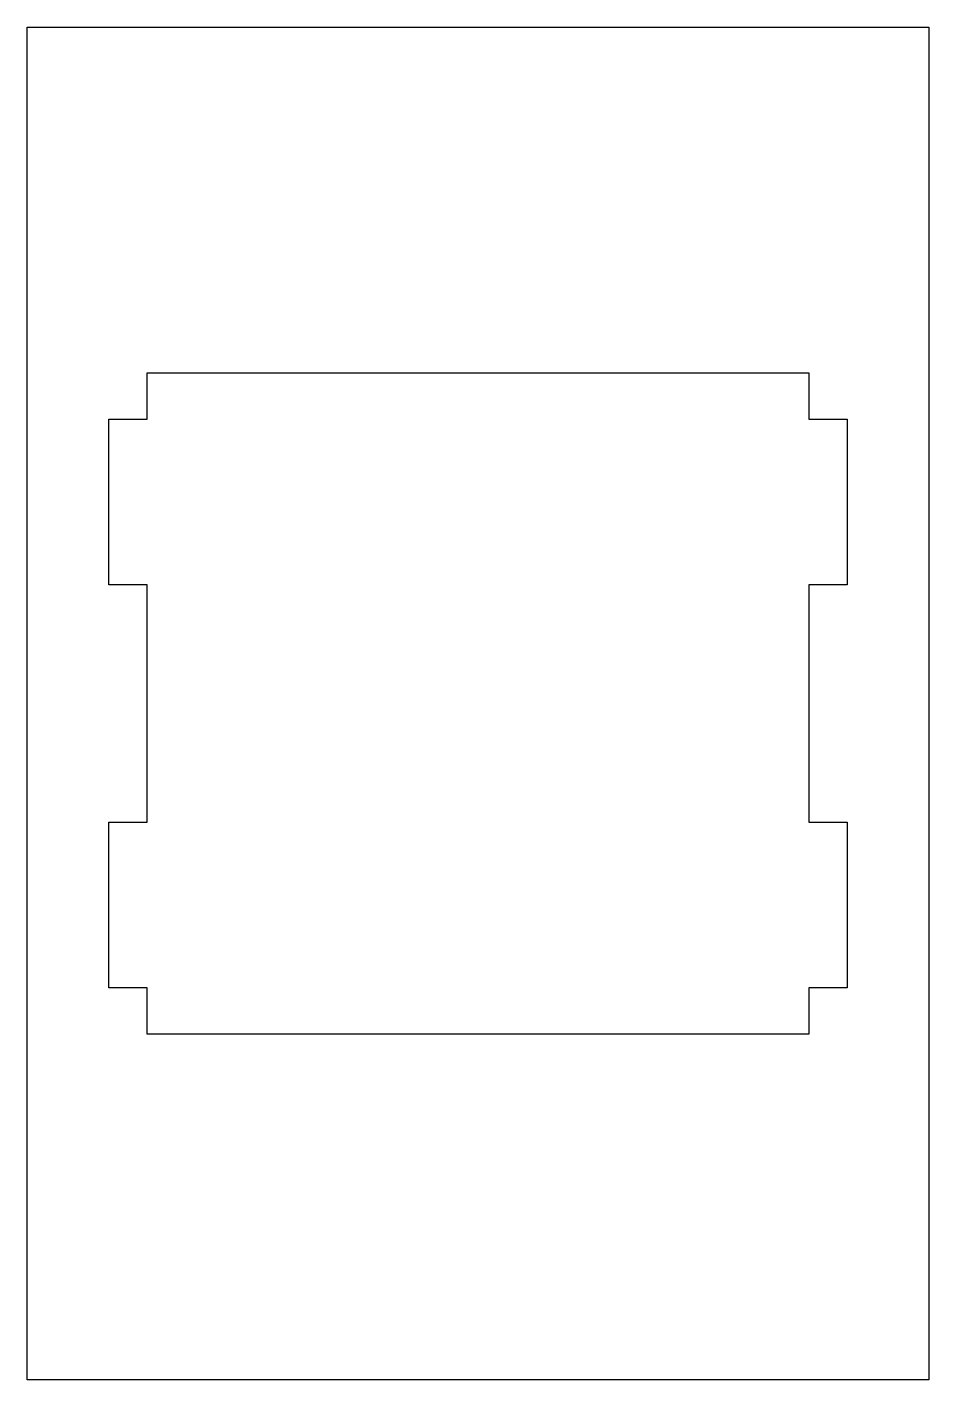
# Model space of a CAD drawing. Extents: x -19.1 to 0, y 0 to 28.6.
import ezdxf

# ---------------------------------------------------------------- set-up
doc = ezdxf.new("R2010")
doc.units = 0
doc.header["$MEASUREMENT"] = 0
doc.layers.get('0').update_dxf_attribs({"color": 1, "linetype": 'CONTINUOUS'})
doc.layers.add('1', color=18, linetype='CONTINUOUS')

msp = doc.modelspace()

# ---------------------------------------------------------------- linework, layer by layer
msp.add_lwpolyline([(-2.54, 21.2725), (-2.54, 20.29206), (-1.7272, 20.29206), (-1.7272, 16.79194), (-2.54, 16.79194), (-2.54, 11.78306), (-1.7272, 11.78306), (-1.7272, 8.28294), (-2.54, 8.28294), (-2.54, 7.3025), (-16.51, 7.3025), (-16.51, 8.28294), (-17.3228, 8.28294), (-17.3228, 11.78306), (-16.51, 11.78306), (-16.51, 16.79194), (-17.3228, 16.79194), (-17.3228, 20.29206), (-16.51, 20.29206), (-16.51, 21.2725)], close=True)
at = {"layer": '1'}
msp.add_lwpolyline([(-19.05, 0), (-19.05, 28.575), (0, 28.575), (0, 0)], close=True, dxfattribs=at)

doc.saveas('drawing.dxf')
